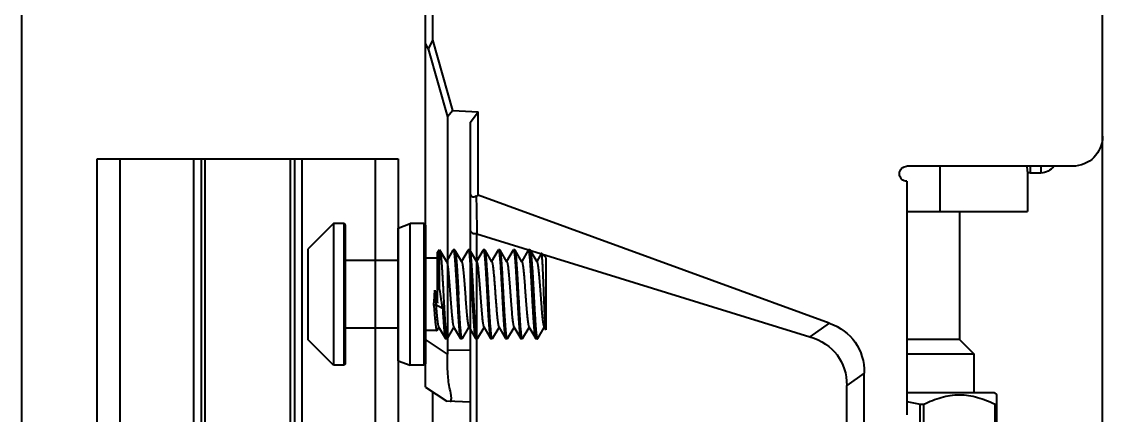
# Model space of a CAD drawing. Header units: millimetres. Extents: x 389 to 17466, y 310 to 5904.
# Drawn here: x 16010.8 to 16083.9, y 4978.1 to 5004.2 of the extents above; entities that cross this region are included whole.
import ezdxf

# ---------------------------------------------------------------- set-up
doc = ezdxf.new("R2010")
doc.units = ezdxf.units.MM
doc.layers.add('02___PRT_ALL_AXES', color=7, linetype='Continuous')
doc.layers.add('1', color=7, linetype='Continuous', true_color=0xffffff)
doc.styles.get("Standard").update_dxf_attribs({"font": 'arial.ttf'})
doc.dimstyles.new('DIMSTYLE_1', dxfattribs={"dimtxt": 30, "dimasz": 15.9375, "dimexe": 0.18, "dimexo": 0.0625, "dimgap": 4.28125, "dimtad": 2, "dimzin": 9, "dimdsep": 46, "dimtxsty": 'Standard', "dimcen": 0.09375, "dimclrd": 256, "dimclre": 256, "dimclrt": 256, "dimadec": 0, "dimazin": 0, "dimtfac": 1, "dimtofl": 0, "dimtmove": 0, "dimatfit": 3, "dimldrblk": '_FILLED', "dimfxl": 1, "dimtolj": 1, "dimtzin": 0, "dimarcsym": 0})

# ---------------------------------------------------------------- blocks, each defined once
blk = doc.blocks.new('A$C138409bd')
at = {"layer": '1', "color": 155, "linetype": 'Continuous'}
blk.add_line((13.94, 0.569), (13.94, 159.431), dxfattribs=at)
at = {"layer": '1'}
blk.add_line((13.94, 0.569), (13.94, 159.431), dxfattribs=at)
blk = doc.blocks.new('A$C2f8b7123')
at = {"color": 7, "linetype": 'Continuous'}
for p, q in [((60.494, 464), (60.494, 481)), ((105.494, 447.351), (105.494, 479.818)), ((104.994, 470.381), (104.994, 473.439)), ((103.661, 465.705), (104.994, 470.381)), ((104.994, 470.381), (105.31, 469.794)), ((105.31, 469.794), (104.021, 465.271)), ((105.31, 469.794), (105.494, 470.174)), ((103.661, 465.705), (101.994, 465.603)), ((101.994, 460.09), (101.994, 465.603)), ((102.494, 464.913), (101.994, 465.603)), ((103.661, 465.705), (104.021, 465.271)), ((104.021, 465.271), (104.021, 449.819)), ((102.494, 61.155), (102.494, 464.913)), ((62.494, 462), (73.494, 462)), ((64.594, 462), (64.594, 461.55)), ((64.594, 461.55), (65.294, 461.55)), ((65.294, 461.55), (65.294, 462)), ((65.535, 461.975), (65.494, 461.525)), ((65.494, 461.525), (65.494, 459)), ((71.308, 462), (71.308, 459)), ((73.494, 461), (73.494, 445.5)), ((78.653, 451.595), (101.994, 460.09)), ((102.115, 460.005), (101.994, 460.09)), ((102.115, 460.005), (102.091, 459.171)), ((73.494, 459), (65.494, 459)), ((69.994, 459), (69.994, 450.5)), ((102.091, 459.171), (102.073, 457.714)), ((102.068, 457.505), (79.949, 450.688)), ((102.02, 252.273), (102.067, 457.505)), ((102.073, 457.714), (102.068, 457.505)), ((78.653, 451.595), (79.949, 450.688)), ((69.994, 450.5), (69.044, 449.55)), ((69.994, 450.5), (73.494, 450.5)), ((104.021, 449.819), (102.494, 449.789)), ((104.025, 449.526), (105.494, 450.505)), ((69.044, 449.55), (69.044, 447)), ((73.494, 449.55), (69.044, 449.55)), ((76.327, 396.132), (76.327, 448.273)), ((76.327, 448.273), (77.494, 447.455)), ((67.694, 447), (67.514, 446.839)), ((73.494, 447), (67.694, 447)), ((77.494, 396.949), (77.494, 447.455)), ((105.494, 447.351), (104.077, 446.406)), ((104.994, 407.5), (104.994, 447.017)), ((67.514, 444.5), (67.514, 446.839)), ((67.644, 444.5), (67.644, 446.216)), ((72.364, 444.5), (72.364, 446.216)), ((72.624, 444.5), (72.624, 446.216)), ((102.494, 446.351), (104.077, 446.406))]:
    blk.add_line(p, q, dxfattribs=at)
for centre, radius, start, end in [((62.494, 464), 2, 180, 270), ((64.594, 462.55), 1, 213.5017, 270), ((65.294, 462.05), 0.5, 270, 294.44577), ((73.494, 461.5), 0.5, 270, 90), ((67.579, 444.629), 1.588, 87.65596, 92.34404), ((72.494, 439.871), 6.346, 88.82687, 91.17313), ((80.297, 409.576), 37.435, 100.47496, 101.82857)]:
    blk.add_arc(centre, radius, start, end, dxfattribs=at)
for centre, major_axis, ratio, start_param, end_param in [((101.994, 460.843), (-0.354, 0.893), 0.396122, -3.682724, -2.356194), ((83.398, 445.797), (6.463, -4.526), 0.633687, 2.72398, 3.559206), ((84.956, 444.706), (6.926, -4.628), 0.59997, 2.687646, 3.522872), ((107.926, 454.273), (2.612, 7.748), 0.374727, -3.979835, -3.933417)]:
    blk.add_ellipse(centre, major_axis=major_axis, ratio=ratio, start_param=start_param, end_param=end_param, dxfattribs=at)
for points, knots in [([(102.494, 457.702), (102.494, 457.619), (102.321, 457.516), (102.188, 457.539), (102.13, 457.548)], [0, 0, 0, 0, 0.585185, 1, 1, 1, 1]), ([(103.85, 446.398), (103.776, 446.395), (103.741, 446.819), (103.918, 447.293), (104.011, 448.338), (104.038, 449.089), (104.025, 449.526)], [0, 0, 0, 0, 0.070291, 0.267987, 0.584714, 1, 1, 1, 1]), ([(72.364, 446.216), (71.994, 446.399), (71.232, 446.713), (70.004, 446.902), (68.776, 446.713), (68.014, 446.399), (67.644, 446.216)], [0, 0, 0, 0, 0.251934, 0.5, 0.748066, 1, 1, 1, 1])]:
    blk.add_open_spline(points, degree=3, knots=knots, dxfattribs=at)
blk = doc.blocks.new('adzb')
at = {"xscale": -1}
for name, p in [('A$C2f8b7123', (11265.452, 1213.424)), ('A$C138409bd', (11218.898, 1534.424))]:
    blk.add_blockref(name, p, dxfattribs=at)
blk = doc.blocks.new('*U27')
blk.add_blockref('adzb', (-11189.427912, -1457.923908))
blk = doc.blocks.new('*U28')
at = {"color": 0, "linetype": 'ByBlock', "lineweight": -2, "transparency": 16777216}
blk.add_blockref('*U27', (0, 2880), dxfattribs=at)
blk = doc.blocks.new('*D124')
at = {"lineweight": -2, "transparency": 16777216}
for p, q in [((16010.84, 4968.991), (16010.84, 5267.363)), ((16026.778, 5267.183), (16080.643, 5267.183)), ((16096.58, 4968.991), (16096.58, 5267.363))]:
    blk.add_line(p, q, dxfattribs=at)
at = {"transparency": 16777216}
for points in [[(16026.778, 5269.839), (16026.778, 5264.527), (16010.84, 5267.183)], [(16080.643, 5269.839), (16080.643, 5264.527), (16096.58, 5267.183)]]:
    blk.add_solid(points, dxfattribs=at)
at = {"layer": 'Defpoints', "color": 0, "transparency": 16777216}
for p in [(16096.58, 5267.183), (16010.84, 4968.928), (16096.58, 4968.928)]:
    blk.add_point(p, dxfattribs=at)
at = {"transparency": 16777216, "insert": (16053.71, 5303.831), "char_height": 50, "attachment_point": 5}
blk.add_mtext('\\A1;85.74 [3 3/8"]', dxfattribs=at)
blk = doc.blocks.new('_FILLED')
at = {"color": 0, "linetype": 'ByBlock'}
blk.add_solid([(0, 0), (-1, 0.2), (-1, -0.2)], dxfattribs=at)
blk = doc.blocks.new('xgchn')
at = {"color": 7, "linetype": 'Continuous'}
for p, q in [((10657.446, 1024.506), (10657.446, 1033.906)), ((10657.546, 1033.806), (10657.446, 1033.906)), ((10657.546, 1024.606), (10657.546, 1033.806)), ((10661.046, 1033.606), (10661.846, 1033.906)), ((10661.046, 1024.806), (10661.046, 1033.606)), ((10661.846, 1024.506), (10661.846, 1033.906)), ((10662.746, 1033.906), (10662.746, 1024.506)), ((10662.846, 1033.806), (10662.746, 1033.906)), ((10662.846, 1033.806), (10662.846, 1024.606)), ((10664.266, 1031.36), (10663.811, 1032.144)), ((10664.681, 1032.144), (10664.246, 1031.394)), ((10664.681, 1032.144), (10664.696, 1032.156)), ((10664.796, 1032.156), (10664.811, 1032.144)), ((10665.266, 1031.36), (10664.811, 1032.144)), ((10665.681, 1032.144), (10665.246, 1031.394)), ((10665.681, 1032.144), (10665.696, 1032.156)), ((10665.811, 1032.144), (10665.796, 1032.156)), ((10666.266, 1031.36), (10665.811, 1032.144)), ((10666.681, 1032.144), (10666.246, 1031.394)), ((10666.681, 1032.144), (10666.696, 1032.156)), ((10666.811, 1032.144), (10666.796, 1032.156)), ((10667.266, 1031.36), (10666.811, 1032.144)), ((10667.681, 1032.144), (10667.246, 1031.394)), ((10667.681, 1032.144), (10667.696, 1032.156)), ((10667.811, 1032.144), (10667.796, 1032.156)), ((10668.266, 1031.36), (10667.811, 1032.144)), ((10668.681, 1032.144), (10668.246, 1031.394)), ((10668.681, 1032.144), (10668.696, 1032.156)), ((10668.811, 1032.144), (10668.796, 1032.156)), ((10669.266, 1031.36), (10668.811, 1032.144)), ((10669.681, 1032.144), (10669.246, 1031.394)), ((10669.696, 1032.156), (10669.681, 1032.144)), ((10670.266, 1031.36), (10669.811, 1032.144)), ((10670.557, 1031.931), (10670.246, 1031.394)), ((10670.846, 1031.656), (10670.568, 1031.934)), ((10670.846, 1031.656), (10670.846, 1026.847)), ((10663.413, 1028.465), (10663.546, 1028.536)), ((10663.546, 1028.536), (10663.996, 1028.295)), ((10663.613, 1026.806), (10662.846, 1026.806)), ((10663.631, 1026.822), (10663.746, 1027.019)), ((10663.726, 1027.053), (10664.181, 1026.269)), ((10664.311, 1026.269), (10664.746, 1027.019)), ((10664.726, 1027.053), (10665.181, 1026.269)), ((10665.311, 1026.269), (10665.746, 1027.019)), ((10665.726, 1027.053), (10666.181, 1026.269)), ((10666.311, 1026.269), (10666.746, 1027.019)), ((10666.726, 1027.053), (10667.181, 1026.269)), ((10667.311, 1026.269), (10667.746, 1027.019)), ((10667.726, 1027.053), (10668.181, 1026.269)), ((10668.311, 1026.269), (10668.746, 1027.019)), ((10668.726, 1027.053), (10669.181, 1026.269)), ((10669.311, 1026.269), (10669.746, 1027.019)), ((10669.726, 1027.053), (10670.181, 1026.269)), ((10670.311, 1026.269), (10670.746, 1027.019)), ((10670.726, 1027.053), (10670.846, 1026.847)), ((10664.181, 1026.269), (10664.196, 1026.256)), ((10665.181, 1026.269), (10665.196, 1026.256)), ((10665.311, 1026.269), (10665.296, 1026.256)), ((10666.181, 1026.269), (10666.196, 1026.256)), ((10666.311, 1026.269), (10666.296, 1026.256)), ((10667.181, 1026.269), (10667.196, 1026.256)), ((10667.311, 1026.269), (10667.296, 1026.256)), ((10668.181, 1026.269), (10668.196, 1026.256)), ((10668.311, 1026.269), (10668.296, 1026.256)), ((10669.181, 1026.269), (10669.196, 1026.256)), ((10669.311, 1026.269), (10669.296, 1026.256)), ((10670.296, 1026.256), (10670.311, 1026.269)), ((10657.546, 1024.606), (10657.446, 1024.506)), ((10661.046, 1024.806), (10661.846, 1024.506)), ((10662.846, 1024.606), (10662.746, 1024.506))]:
    blk.add_line(p, q, dxfattribs=at)
blk.add_arc((10275.001, 1053.094), 389.192, 356.37173, 356.5229, dxfattribs=at)
for points, knots in [([(10664.696, 1032.156), (10664.696, 1032.156), (10664.698, 1032.156), (10664.7, 1032.156), (10664.702, 1032.154), (10664.704, 1032.152), (10664.708, 1032.148), (10664.712, 1032.142), (10664.716, 1032.134), (10664.719, 1032.124), (10664.723, 1032.112), (10664.729, 1032.094), (10664.735, 1032.066), (10664.743, 1032.027), (10664.751, 1031.982), (10664.759, 1031.93), (10664.766, 1031.871), (10664.774, 1031.806), (10664.782, 1031.735), (10664.793, 1031.628), (10664.806, 1031.48), (10664.821, 1031.286), (10664.837, 1031.072), (10664.852, 1030.84), (10664.868, 1030.593), (10664.884, 1030.332), (10664.899, 1030.06), (10664.92, 1029.684), (10664.935, 1029.398), (10664.946, 1029.206)], [0, 0, 0, 0, 0.000662, 0.001357, 0.002113, 0.002954, 0.004945, 0.007415, 0.010405, 0.013938, 0.018028, 0.022679, 0.033678, 0.046941, 0.062455, 0.080194, 0.10012, 0.122192, 0.146362, 0.172571, 0.230863, 0.29652, 0.368922, 0.447375, 0.53113, 0.619388, 0.711293, 0.80597, 1, 1, 1, 1]), ([(10664.811, 1032.144), (10664.812, 1032.141), (10664.815, 1032.136), (10664.818, 1032.127), (10664.822, 1032.117), (10664.827, 1032.1), (10664.833, 1032.076), (10664.841, 1032.041), (10664.848, 1032.001), (10664.855, 1031.955), (10664.862, 1031.902), (10664.87, 1031.845), (10664.877, 1031.781), (10664.887, 1031.685), (10664.9, 1031.553), (10664.914, 1031.379), (10664.929, 1031.187), (10664.943, 1030.978), (10664.958, 1030.754), (10664.973, 1030.517), (10664.987, 1030.268), (10665.002, 1030.011), (10665.021, 1029.656), (10665.036, 1029.387), (10665.046, 1029.206)], [0, 0, 0, 0, 0.002715, 0.00591, 0.009596, 0.013783, 0.023664, 0.035563, 0.049473, 0.065377, 0.083246, 0.103046, 0.124742, 0.148288, 0.200733, 0.259952, 0.325444, 0.396659, 0.472995, 0.553806, 0.638411, 0.726081, 0.816082, 1, 1, 1, 1]), ([(10665.696, 1032.156), (10665.696, 1032.156), (10665.698, 1032.156), (10665.7, 1032.156), (10665.702, 1032.154), (10665.704, 1032.152), (10665.708, 1032.148), (10665.712, 1032.142), (10665.716, 1032.134), (10665.719, 1032.124), (10665.723, 1032.112), (10665.729, 1032.094), (10665.735, 1032.066), (10665.743, 1032.027), (10665.751, 1031.982), (10665.759, 1031.93), (10665.766, 1031.871), (10665.774, 1031.806), (10665.782, 1031.735), (10665.793, 1031.628), (10665.806, 1031.48), (10665.821, 1031.286), (10665.837, 1031.072), (10665.852, 1030.84), (10665.868, 1030.593), (10665.884, 1030.332), (10665.899, 1030.06), (10665.92, 1029.684), (10665.935, 1029.398), (10665.946, 1029.206)], [0, 0, 0, 0, 0.000662, 0.001357, 0.002113, 0.002954, 0.004945, 0.007415, 0.010405, 0.013938, 0.018028, 0.022679, 0.033678, 0.046941, 0.062455, 0.080194, 0.10012, 0.122192, 0.146362, 0.172571, 0.230863, 0.29652, 0.368922, 0.447375, 0.53113, 0.619388, 0.711293, 0.80597, 1, 1, 1, 1]), ([(10666.046, 1029.206), (10666.036, 1029.387), (10666.021, 1029.656), (10666.002, 1030.011), (10665.987, 1030.268), (10665.973, 1030.517), (10665.958, 1030.754), (10665.943, 1030.978), (10665.929, 1031.187), (10665.914, 1031.379), (10665.9, 1031.553), (10665.887, 1031.685), (10665.877, 1031.781), (10665.87, 1031.845), (10665.862, 1031.902), (10665.855, 1031.955), (10665.848, 1032.001), (10665.841, 1032.041), (10665.833, 1032.076), (10665.827, 1032.1), (10665.822, 1032.117), (10665.818, 1032.127), (10665.815, 1032.136), (10665.812, 1032.141), (10665.811, 1032.144)], [0, 0, 0, 0, 0.183918, 0.27392, 0.36159, 0.446196, 0.527007, 0.603343, 0.674557, 0.74005, 0.799268, 0.851713, 0.875259, 0.896955, 0.916755, 0.934623, 0.950527, 0.964437, 0.976336, 0.986217, 0.990404, 0.99409, 0.997285, 1, 1, 1, 1]), ([(10666.696, 1032.156), (10666.696, 1032.156), (10666.698, 1032.156), (10666.7, 1032.156), (10666.702, 1032.154), (10666.704, 1032.152), (10666.708, 1032.148), (10666.712, 1032.142), (10666.716, 1032.134), (10666.719, 1032.124), (10666.723, 1032.112), (10666.729, 1032.094), (10666.735, 1032.066), (10666.743, 1032.027), (10666.751, 1031.982), (10666.759, 1031.93), (10666.766, 1031.871), (10666.774, 1031.806), (10666.782, 1031.735), (10666.793, 1031.628), (10666.806, 1031.48), (10666.821, 1031.286), (10666.837, 1031.072), (10666.852, 1030.84), (10666.868, 1030.593), (10666.884, 1030.332), (10666.899, 1030.06), (10666.92, 1029.684), (10666.935, 1029.398), (10666.946, 1029.206)], [0, 0, 0, 0, 0.000662, 0.001357, 0.002113, 0.002954, 0.004945, 0.007415, 0.010405, 0.013938, 0.018028, 0.022679, 0.033678, 0.046941, 0.062455, 0.080194, 0.10012, 0.122192, 0.146362, 0.172571, 0.230863, 0.29652, 0.368922, 0.447375, 0.53113, 0.619388, 0.711293, 0.80597, 1, 1, 1, 1]), ([(10666.942, 1030.998), (10666.937, 1031.075), (10666.926, 1031.222), (10666.91, 1031.432), (10666.896, 1031.592), (10666.885, 1031.708), (10666.877, 1031.785), (10666.868, 1031.855), (10666.86, 1031.918), (10666.852, 1031.974), (10666.844, 1032.023), (10666.837, 1032.058), (10666.831, 1032.083), (10666.827, 1032.099), (10666.823, 1032.113), (10666.819, 1032.125), (10666.815, 1032.135), (10666.812, 1032.141), (10666.811, 1032.144)], [0, 0, 0, 0, 0.200995, 0.38353, 0.54554, 0.618334, 0.685407, 0.746585, 0.801704, 0.85064, 0.893285, 0.929547, 0.945273, 0.959392, 0.97191, 0.982833, 0.992183, 1, 1, 1, 1]), ([(10667.696, 1032.156), (10667.696, 1032.156), (10667.698, 1032.156), (10667.7, 1032.155), (10667.703, 1032.154), (10667.705, 1032.151), (10667.707, 1032.149), (10667.711, 1032.144), (10667.714, 1032.136), (10667.719, 1032.125), (10667.723, 1032.112), (10667.728, 1032.096), (10667.733, 1032.078), (10667.737, 1032.058), (10667.742, 1032.035), (10667.746, 1032.01), (10667.752, 1031.972), (10667.76, 1031.919), (10667.769, 1031.848), (10667.778, 1031.769), (10667.787, 1031.681), (10667.797, 1031.585), (10667.809, 1031.442), (10667.825, 1031.245), (10667.836, 1031.083), (10667.842, 1030.998)], [0, 0, 0, 0, 0.001958, 0.004049, 0.00638, 0.009032, 0.012058, 0.015495, 0.023686, 0.033732, 0.045692, 0.059592, 0.075443, 0.093249, 0.113008, 0.134714, 0.158355, 0.211374, 0.271921, 0.339823, 0.414856, 0.496783, 0.585349, 0.781286, 1, 1, 1, 1]), ([(10668.046, 1029.206), (10668.036, 1029.387), (10668.021, 1029.656), (10668.002, 1030.011), (10667.987, 1030.268), (10667.973, 1030.517), (10667.958, 1030.754), (10667.943, 1030.978), (10667.929, 1031.187), (10667.914, 1031.379), (10667.9, 1031.553), (10667.887, 1031.685), (10667.877, 1031.781), (10667.87, 1031.845), (10667.862, 1031.902), (10667.855, 1031.955), (10667.848, 1032.001), (10667.841, 1032.041), (10667.833, 1032.076), (10667.827, 1032.1), (10667.822, 1032.117), (10667.818, 1032.127), (10667.815, 1032.136), (10667.812, 1032.141), (10667.811, 1032.144)], [0, 0, 0, 0, 0.183919, 0.273921, 0.361592, 0.446198, 0.527011, 0.603347, 0.67456, 0.740051, 0.799268, 0.851713, 0.875259, 0.896955, 0.916755, 0.934623, 0.950527, 0.964437, 0.976336, 0.986217, 0.990404, 0.99409, 0.997285, 1, 1, 1, 1]), ([(10668.696, 1032.156), (10668.696, 1032.156), (10668.698, 1032.156), (10668.7, 1032.156), (10668.702, 1032.154), (10668.704, 1032.152), (10668.708, 1032.148), (10668.712, 1032.142), (10668.716, 1032.134), (10668.719, 1032.124), (10668.723, 1032.112), (10668.729, 1032.094), (10668.735, 1032.066), (10668.743, 1032.027), (10668.751, 1031.982), (10668.759, 1031.93), (10668.766, 1031.871), (10668.774, 1031.806), (10668.782, 1031.735), (10668.793, 1031.628), (10668.806, 1031.48), (10668.821, 1031.286), (10668.837, 1031.072), (10668.852, 1030.84), (10668.868, 1030.593), (10668.884, 1030.332), (10668.899, 1030.06), (10668.92, 1029.684), (10668.935, 1029.398), (10668.946, 1029.206)], [0, 0, 0, 0, 0.000662, 0.001357, 0.002113, 0.002954, 0.004945, 0.007415, 0.010405, 0.013938, 0.018028, 0.022679, 0.033678, 0.046941, 0.062455, 0.080194, 0.10012, 0.122192, 0.146362, 0.172571, 0.230863, 0.29652, 0.368922, 0.447375, 0.53113, 0.619388, 0.711293, 0.80597, 1, 1, 1, 1]), ([(10669.046, 1029.206), (10669.036, 1029.387), (10669.021, 1029.656), (10669.002, 1030.011), (10668.987, 1030.268), (10668.973, 1030.517), (10668.958, 1030.754), (10668.943, 1030.978), (10668.929, 1031.187), (10668.914, 1031.379), (10668.9, 1031.553), (10668.887, 1031.685), (10668.877, 1031.781), (10668.87, 1031.845), (10668.862, 1031.902), (10668.855, 1031.955), (10668.848, 1032.001), (10668.841, 1032.041), (10668.833, 1032.076), (10668.827, 1032.1), (10668.822, 1032.117), (10668.818, 1032.127), (10668.815, 1032.136), (10668.812, 1032.141), (10668.811, 1032.144)], [0, 0, 0, 0, 0.18392, 0.273922, 0.361593, 0.446199, 0.527012, 0.603348, 0.674561, 0.740051, 0.799268, 0.851713, 0.875259, 0.896955, 0.916754, 0.934623, 0.950527, 0.964437, 0.976336, 0.986217, 0.990404, 0.99409, 0.997285, 1, 1, 1, 1]), ([(10670.181, 1026.269), (10670.18, 1026.272), (10670.177, 1026.277), (10670.173, 1026.286), (10670.169, 1026.297), (10670.164, 1026.314), (10670.157, 1026.34), (10670.15, 1026.376), (10670.142, 1026.419), (10670.135, 1026.468), (10670.127, 1026.523), (10670.12, 1026.584), (10670.112, 1026.651), (10670.102, 1026.752), (10670.089, 1026.891), (10670.074, 1027.075), (10670.059, 1027.277), (10670.044, 1027.497), (10670.029, 1027.732), (10670.014, 1027.981), (10669.999, 1028.241), (10669.984, 1028.51), (10669.963, 1028.878), (10669.938, 1029.342), (10669.913, 1029.804), (10669.893, 1030.166), (10669.878, 1030.426), (10669.863, 1030.675), (10669.848, 1030.911), (10669.833, 1031.131), (10669.818, 1031.334), (10669.803, 1031.517), (10669.79, 1031.658), (10669.779, 1031.759), (10669.772, 1031.826), (10669.764, 1031.887), (10669.757, 1031.943), (10669.749, 1031.992), (10669.742, 1032.035), (10669.734, 1032.071), (10669.728, 1032.097), (10669.722, 1032.115), (10669.719, 1032.126), (10669.715, 1032.135), (10669.711, 1032.143), (10669.707, 1032.149), (10669.704, 1032.153), (10669.7, 1032.155), (10669.698, 1032.156), (10669.696, 1032.156), (10669.696, 1032.156)], [0, 0, 0, 0, 0.0014, 0.003054, 0.004968, 0.007148, 0.012309, 0.01854, 0.025835, 0.034186, 0.043576, 0.053985, 0.065393, 0.077775, 0.105351, 0.13647, 0.170853, 0.208193, 0.248153, 0.290373, 0.334473, 0.380053, 0.426702, 0.521514, 0.615488, 0.661096, 0.705232, 0.747498, 0.787512, 0.824913, 0.859364, 0.890558, 0.918214, 0.930639, 0.94209, 0.952544, 0.961979, 0.970375, 0.977717, 0.983995, 0.989203, 0.991406, 0.993344, 0.995021, 0.996442, 0.99762, 0.998573, 0.999341, 0.999678, 1, 1, 1, 1]), ([(10669.796, 1032.156), (10669.796, 1032.156), (10669.798, 1032.156), (10669.8, 1032.155), (10669.804, 1032.153), (10669.807, 1032.149), (10669.809, 1032.146), (10669.811, 1032.144)], [0, 0, 0, 0, 0.091405, 0.186915, 0.403409, 0.670804, 1, 1, 1, 1]), ([(10669.811, 1032.144), (10669.812, 1032.141), (10669.815, 1032.136), (10669.818, 1032.127), (10669.822, 1032.116), (10669.827, 1032.099), (10669.834, 1032.073), (10669.841, 1032.036), (10669.849, 1031.994), (10669.856, 1031.945), (10669.864, 1031.89), (10669.872, 1031.829), (10669.879, 1031.762), (10669.89, 1031.661), (10669.902, 1031.521), (10669.917, 1031.338), (10669.932, 1031.136), (10669.948, 1030.916), (10669.963, 1030.68), (10669.978, 1030.432), (10669.993, 1030.172), (10670.008, 1029.903), (10670.028, 1029.535), (10670.053, 1029.071), (10670.078, 1028.609), (10670.098, 1028.247), (10670.113, 1027.987), (10670.129, 1027.738), (10670.144, 1027.502), (10670.159, 1027.282), (10670.174, 1027.079), (10670.189, 1026.895), (10670.202, 1026.755), (10670.212, 1026.654), (10670.22, 1026.587), (10670.227, 1026.525), (10670.235, 1026.47), (10670.242, 1026.421), (10670.25, 1026.378), (10670.257, 1026.342), (10670.264, 1026.315), (10670.269, 1026.298), (10670.273, 1026.287), (10670.276, 1026.278), (10670.28, 1026.27), (10670.284, 1026.264), (10670.288, 1026.26), (10670.291, 1026.257), (10670.294, 1026.257), (10670.295, 1026.256), (10670.296, 1026.256)], [0, 0, 0, 0, 0.0014, 0.003054, 0.004969, 0.007149, 0.012309, 0.01854, 0.025836, 0.034186, 0.043576, 0.053986, 0.065393, 0.077775, 0.105351, 0.13647, 0.170853, 0.208194, 0.248153, 0.290374, 0.334473, 0.380054, 0.426703, 0.521515, 0.615488, 0.661096, 0.705233, 0.747498, 0.787512, 0.824913, 0.859365, 0.890559, 0.918214, 0.930639, 0.942091, 0.952544, 0.961979, 0.970376, 0.977718, 0.983995, 0.989203, 0.991406, 0.993344, 0.995021, 0.996442, 0.997619, 0.998573, 0.999341, 0.999678, 1, 1, 1, 1]), ([(10670.568, 1031.934), (10670.567, 1031.935), (10670.566, 1031.936), (10670.565, 1031.936), (10670.564, 1031.936), (10670.562, 1031.936), (10670.561, 1031.935), (10670.559, 1031.934), (10670.558, 1031.932), (10670.557, 1031.931)], [0, 0, 0, 0, 0.126245, 0.234384, 0.332516, 0.431235, 0.540965, 0.66948, 1, 1, 1, 1]), ([(10670.791, 1027.703), (10670.786, 1027.802), (10670.776, 1028.009), (10670.762, 1028.33), (10670.747, 1028.67), (10670.733, 1029.024), (10670.719, 1029.383), (10670.705, 1029.741), (10670.691, 1030.091), (10670.677, 1030.425), (10670.666, 1030.691), (10670.656, 1030.892), (10670.649, 1031.031), (10670.643, 1031.163), (10670.636, 1031.285), (10670.629, 1031.398), (10670.622, 1031.502), (10670.615, 1031.595), (10670.609, 1031.677), (10670.603, 1031.739), (10670.598, 1031.782), (10670.595, 1031.811), (10670.591, 1031.837), (10670.588, 1031.859), (10670.585, 1031.879), (10670.581, 1031.896), (10670.578, 1031.91), (10670.575, 1031.92), (10670.573, 1031.926), (10670.571, 1031.929), (10670.569, 1031.932), (10670.568, 1031.934), (10670.568, 1031.934)], [0, 0, 0, 0, 0.069993, 0.146291, 0.227297, 0.311344, 0.396735, 0.481769, 0.564785, 0.644184, 0.718463, 0.753246, 0.786242, 0.817302, 0.846285, 0.873065, 0.897523, 0.919554, 0.939066, 0.955977, 0.963438, 0.970226, 0.976334, 0.981758, 0.986495, 0.990545, 0.993909, 0.99659, 0.997679, 0.998606, 0.999376, 1, 1, 1, 1]), ([(10664.266, 1031.36), (10664.267, 1031.357), (10664.27, 1031.353), (10664.275, 1031.342), (10664.281, 1031.325), (10664.288, 1031.302), (10664.295, 1031.274), (10664.302, 1031.243), (10664.309, 1031.207), (10664.316, 1031.167), (10664.326, 1031.106), (10664.339, 1031.02), (10664.353, 1030.906), (10664.367, 1030.778), (10664.381, 1030.637), (10664.396, 1030.485), (10664.415, 1030.263), (10664.439, 1029.965), (10664.467, 1029.592), (10664.496, 1029.206), (10664.524, 1028.821), (10664.552, 1028.448), (10664.576, 1028.15), (10664.596, 1027.928), (10664.61, 1027.775), (10664.624, 1027.635), (10664.639, 1027.507), (10664.653, 1027.393), (10664.665, 1027.307), (10664.675, 1027.246), (10664.682, 1027.206), (10664.689, 1027.17), (10664.696, 1027.138), (10664.704, 1027.111), (10664.711, 1027.088), (10664.717, 1027.071), (10664.722, 1027.06), (10664.724, 1027.055), (10664.726, 1027.053)], [0, 0, 0, 0, 0.001756, 0.003738, 0.008397, 0.013998, 0.020545, 0.028036, 0.036463, 0.045815, 0.056073, 0.079239, 0.105788, 0.135513, 0.168181, 0.20353, 0.241276, 0.322726, 0.409906, 0.5, 0.590093, 0.677273, 0.758724, 0.796469, 0.831819, 0.864485, 0.894212, 0.92076, 0.943926, 0.954185, 0.963535, 0.971963, 0.979455, 0.986002, 0.991601, 0.996261, 0.998243, 1, 1, 1, 1]), ([(10665.266, 1031.36), (10665.267, 1031.357), (10665.27, 1031.353), (10665.275, 1031.342), (10665.281, 1031.325), (10665.288, 1031.302), (10665.295, 1031.274), (10665.302, 1031.243), (10665.309, 1031.207), (10665.316, 1031.167), (10665.326, 1031.106), (10665.339, 1031.02), (10665.353, 1030.906), (10665.367, 1030.778), (10665.381, 1030.637), (10665.396, 1030.485), (10665.415, 1030.263), (10665.439, 1029.965), (10665.467, 1029.592), (10665.496, 1029.206), (10665.524, 1028.821), (10665.552, 1028.448), (10665.576, 1028.15), (10665.596, 1027.928), (10665.61, 1027.775), (10665.624, 1027.635), (10665.639, 1027.507), (10665.653, 1027.393), (10665.665, 1027.307), (10665.675, 1027.246), (10665.682, 1027.206), (10665.689, 1027.17), (10665.696, 1027.138), (10665.704, 1027.111), (10665.711, 1027.088), (10665.717, 1027.071), (10665.722, 1027.06), (10665.724, 1027.055), (10665.726, 1027.053)], [0, 0, 0, 0, 0.001757, 0.003739, 0.008397, 0.013997, 0.020545, 0.028037, 0.036464, 0.045814, 0.056074, 0.079239, 0.105788, 0.135513, 0.168181, 0.20353, 0.241276, 0.322727, 0.409907, 0.5, 0.590093, 0.677273, 0.758724, 0.796471, 0.831819, 0.864487, 0.894212, 0.920762, 0.943926, 0.954186, 0.963537, 0.971963, 0.979455, 0.986003, 0.991603, 0.996261, 0.998243, 1, 1, 1, 1]), ([(10666.266, 1031.36), (10666.267, 1031.357), (10666.27, 1031.353), (10666.275, 1031.342), (10666.281, 1031.325), (10666.288, 1031.302), (10666.295, 1031.274), (10666.302, 1031.243), (10666.309, 1031.207), (10666.316, 1031.167), (10666.326, 1031.106), (10666.339, 1031.02), (10666.353, 1030.906), (10666.367, 1030.778), (10666.381, 1030.637), (10666.396, 1030.485), (10666.415, 1030.263), (10666.439, 1029.965), (10666.467, 1029.592), (10666.496, 1029.206), (10666.524, 1028.821), (10666.552, 1028.448), (10666.576, 1028.15), (10666.596, 1027.928), (10666.61, 1027.775), (10666.624, 1027.635), (10666.639, 1027.507), (10666.653, 1027.393), (10666.665, 1027.307), (10666.675, 1027.246), (10666.682, 1027.206), (10666.689, 1027.17), (10666.696, 1027.138), (10666.704, 1027.111), (10666.711, 1027.088), (10666.717, 1027.071), (10666.722, 1027.06), (10666.724, 1027.055), (10666.726, 1027.053)], [0, 0, 0, 0, 0.001756, 0.003739, 0.008398, 0.013999, 0.020545, 0.028037, 0.036465, 0.045816, 0.056073, 0.07924, 0.105788, 0.135514, 0.168181, 0.203531, 0.241276, 0.322726, 0.409907, 0.5, 0.590094, 0.677274, 0.758724, 0.79647, 0.831819, 0.864486, 0.894212, 0.920761, 0.943927, 0.954185, 0.963536, 0.971964, 0.979455, 0.986002, 0.991603, 0.996262, 0.998244, 1, 1, 1, 1]), ([(10667.266, 1031.36), (10667.267, 1031.357), (10667.27, 1031.352), (10667.274, 1031.343), (10667.278, 1031.333), (10667.283, 1031.317), (10667.29, 1031.294), (10667.298, 1031.262), (10667.306, 1031.225), (10667.314, 1031.184), (10667.321, 1031.137), (10667.332, 1031.066), (10667.346, 1030.966), (10667.361, 1030.833), (10667.377, 1030.683), (10667.387, 1030.579), (10667.392, 1030.524)], [0, 0, 0, 0, 0.009923, 0.021239, 0.033979, 0.048164, 0.080901, 0.119464, 0.163821, 0.213914, 0.269642, 0.330878, 0.46933, 0.628039, 0.805574, 1, 1, 1, 1]), ([(10668.266, 1031.36), (10668.267, 1031.357), (10668.27, 1031.353), (10668.275, 1031.342), (10668.281, 1031.325), (10668.288, 1031.302), (10668.295, 1031.274), (10668.302, 1031.243), (10668.309, 1031.207), (10668.316, 1031.167), (10668.326, 1031.106), (10668.339, 1031.02), (10668.353, 1030.906), (10668.367, 1030.778), (10668.381, 1030.637), (10668.396, 1030.485), (10668.415, 1030.263), (10668.439, 1029.965), (10668.467, 1029.592), (10668.496, 1029.206), (10668.524, 1028.821), (10668.552, 1028.448), (10668.576, 1028.15), (10668.596, 1027.928), (10668.61, 1027.775), (10668.624, 1027.635), (10668.639, 1027.507), (10668.653, 1027.393), (10668.665, 1027.307), (10668.675, 1027.246), (10668.682, 1027.206), (10668.689, 1027.17), (10668.696, 1027.138), (10668.704, 1027.111), (10668.711, 1027.088), (10668.717, 1027.071), (10668.722, 1027.06), (10668.724, 1027.055), (10668.726, 1027.053)], [0, 0, 0, 0, 0.001757, 0.003739, 0.008397, 0.013997, 0.020545, 0.028037, 0.036463, 0.045814, 0.056074, 0.079238, 0.105788, 0.135513, 0.168181, 0.203529, 0.241276, 0.322726, 0.409906, 0.5, 0.590093, 0.677273, 0.758724, 0.79647, 0.831818, 0.864486, 0.894212, 0.92076, 0.943926, 0.954185, 0.963535, 0.971962, 0.979455, 0.986002, 0.991602, 0.99626, 0.998243, 1, 1, 1, 1]), ([(10669.266, 1031.36), (10669.267, 1031.357), (10669.27, 1031.353), (10669.275, 1031.342), (10669.281, 1031.325), (10669.288, 1031.302), (10669.295, 1031.274), (10669.302, 1031.243), (10669.309, 1031.207), (10669.316, 1031.167), (10669.326, 1031.106), (10669.339, 1031.02), (10669.353, 1030.906), (10669.367, 1030.778), (10669.381, 1030.637), (10669.396, 1030.485), (10669.415, 1030.263), (10669.439, 1029.965), (10669.467, 1029.592), (10669.496, 1029.206), (10669.524, 1028.821), (10669.552, 1028.448), (10669.576, 1028.15), (10669.596, 1027.928), (10669.61, 1027.775), (10669.624, 1027.635), (10669.639, 1027.507), (10669.653, 1027.393), (10669.665, 1027.307), (10669.675, 1027.246), (10669.682, 1027.206), (10669.689, 1027.17), (10669.696, 1027.138), (10669.704, 1027.111), (10669.711, 1027.088), (10669.717, 1027.071), (10669.722, 1027.06), (10669.724, 1027.055), (10669.726, 1027.053)], [0, 0, 0, 0, 0.001757, 0.003739, 0.008397, 0.013997, 0.020545, 0.028037, 0.036464, 0.045814, 0.056074, 0.079239, 0.105788, 0.135513, 0.168181, 0.20353, 0.241276, 0.322727, 0.409907, 0.5, 0.590093, 0.677273, 0.758724, 0.79647, 0.831818, 0.864486, 0.894212, 0.920761, 0.943926, 0.954186, 0.963536, 0.971963, 0.979455, 0.986003, 0.991602, 0.996261, 0.998243, 1, 1, 1, 1]), ([(10670.266, 1031.36), (10670.267, 1031.357), (10670.27, 1031.353), (10670.275, 1031.342), (10670.281, 1031.325), (10670.288, 1031.302), (10670.295, 1031.274), (10670.302, 1031.243), (10670.309, 1031.207), (10670.316, 1031.167), (10670.326, 1031.106), (10670.339, 1031.02), (10670.353, 1030.906), (10670.367, 1030.778), (10670.381, 1030.637), (10670.396, 1030.485), (10670.415, 1030.263), (10670.439, 1029.965), (10670.467, 1029.592), (10670.496, 1029.206), (10670.524, 1028.821), (10670.552, 1028.448), (10670.576, 1028.15), (10670.596, 1027.928), (10670.61, 1027.775), (10670.624, 1027.635), (10670.639, 1027.507), (10670.653, 1027.393), (10670.665, 1027.307), (10670.675, 1027.246), (10670.682, 1027.206), (10670.689, 1027.17), (10670.696, 1027.138), (10670.704, 1027.111), (10670.711, 1027.088), (10670.717, 1027.071), (10670.722, 1027.06), (10670.724, 1027.055), (10670.726, 1027.053)], [0, 0, 0, 0, 0.001757, 0.003739, 0.008398, 0.013997, 0.020545, 0.028037, 0.036464, 0.045814, 0.056074, 0.079239, 0.105788, 0.135514, 0.168182, 0.20353, 0.241276, 0.322727, 0.409907, 0.5, 0.590093, 0.677274, 0.758724, 0.796471, 0.831819, 0.864487, 0.894212, 0.920761, 0.943926, 0.954186, 0.963536, 0.971963, 0.979455, 0.986003, 0.991603, 0.996261, 0.998243, 1, 1, 1, 1]), ([(10667.046, 1029.206), (10667.037, 1029.366), (10667.02, 1029.681), (10666.995, 1030.143), (10666.969, 1030.581), (10666.951, 1030.863), (10666.942, 1030.998)], [0, 0, 0, 0, 0.267417, 0.527748, 0.774112, 1, 1, 1, 1]), ([(10667.392, 1030.524), (10667.399, 1030.445), (10667.414, 1030.281), (10667.434, 1030.028), (10667.455, 1029.76), (10667.475, 1029.482), (10667.496, 1029.2), (10667.517, 1028.918), (10667.538, 1028.641), (10667.558, 1028.374), (10667.579, 1028.121), (10667.599, 1027.886), (10667.617, 1027.704), (10667.631, 1027.571), (10667.642, 1027.482), (10667.652, 1027.399), (10667.662, 1027.325), (10667.673, 1027.258), (10667.683, 1027.2), (10667.692, 1027.157), (10667.699, 1027.127), (10667.704, 1027.108), (10667.71, 1027.091), (10667.715, 1027.076), (10667.72, 1027.064), (10667.724, 1027.056), (10667.726, 1027.053)], [0, 0, 0, 0, 0.068052, 0.141421, 0.218814, 0.298941, 0.380427, 0.461883, 0.54192, 0.619172, 0.692324, 0.760131, 0.821444, 0.849337, 0.87523, 0.899013, 0.920592, 0.939879, 0.956799, 0.971296, 0.977622, 0.983328, 0.988414, 0.992882, 0.99674, 1, 1, 1, 1]), ([(10667.842, 1030.998), (10667.851, 1030.863), (10667.869, 1030.581), (10667.895, 1030.143), (10667.92, 1029.681), (10667.937, 1029.366), (10667.946, 1029.206)], [0, 0, 0, 0, 0.225891, 0.472253, 0.732581, 1, 1, 1, 1]), ([(10663.477, 1029.49), (10663.482, 1029.406), (10663.493, 1029.241), (10663.51, 1028.997), (10663.527, 1028.763), (10663.539, 1028.61), (10663.546, 1028.536)], [0, 0, 0, 0, 0.262517, 0.519016, 0.766029, 1, 1, 1, 1]), ([(10663.477, 1029.49), (10663.505, 1029.345), (10663.561, 1029.057), (10663.617, 1028.769), (10663.646, 1028.626)], [0, 0, 0, 0, 0.502765, 1, 1, 1, 1]), ([(10664.946, 1029.206), (10664.955, 1029.026), (10664.97, 1028.757), (10664.99, 1028.402), (10665.004, 1028.144), (10665.019, 1027.896), (10665.033, 1027.659), (10665.048, 1027.434), (10665.063, 1027.225), (10665.077, 1027.033), (10665.092, 1026.86), (10665.104, 1026.727), (10665.114, 1026.632), (10665.122, 1026.568), (10665.129, 1026.51), (10665.136, 1026.458), (10665.144, 1026.412), (10665.151, 1026.371), (10665.158, 1026.337), (10665.164, 1026.312), (10665.17, 1026.296), (10665.173, 1026.285), (10665.177, 1026.277), (10665.18, 1026.271), (10665.181, 1026.269)], [0, 0, 0, 0, 0.183919, 0.273919, 0.361588, 0.446192, 0.527005, 0.603342, 0.674557, 0.740049, 0.799266, 0.851711, 0.875257, 0.896952, 0.916752, 0.934621, 0.950526, 0.964436, 0.976335, 0.986217, 0.990404, 0.99409, 0.997285, 1, 1, 1, 1]), ([(10665.296, 1026.256), (10665.295, 1026.256), (10665.294, 1026.257), (10665.292, 1026.257), (10665.29, 1026.258), (10665.287, 1026.261), (10665.284, 1026.265), (10665.28, 1026.271), (10665.276, 1026.279), (10665.272, 1026.289), (10665.268, 1026.3), (10665.263, 1026.319), (10665.256, 1026.347), (10665.248, 1026.386), (10665.241, 1026.431), (10665.233, 1026.483), (10665.225, 1026.542), (10665.217, 1026.607), (10665.209, 1026.678), (10665.199, 1026.785), (10665.185, 1026.933), (10665.17, 1027.127), (10665.154, 1027.341), (10665.139, 1027.573), (10665.123, 1027.82), (10665.108, 1028.081), (10665.092, 1028.353), (10665.071, 1028.729), (10665.056, 1029.015), (10665.046, 1029.206)], [0, 0, 0, 0, 0.000662, 0.001357, 0.002113, 0.002954, 0.004945, 0.007415, 0.010406, 0.013939, 0.018028, 0.02268, 0.033679, 0.046942, 0.062456, 0.080196, 0.100122, 0.122193, 0.146363, 0.172572, 0.230864, 0.296521, 0.368924, 0.447376, 0.531131, 0.61939, 0.711296, 0.805971, 1, 1, 1, 1]), ([(10665.946, 1029.206), (10665.955, 1029.026), (10665.97, 1028.757), (10665.99, 1028.402), (10666.004, 1028.144), (10666.019, 1027.896), (10666.033, 1027.659), (10666.048, 1027.434), (10666.063, 1027.225), (10666.077, 1027.033), (10666.092, 1026.86), (10666.104, 1026.727), (10666.114, 1026.632), (10666.122, 1026.568), (10666.129, 1026.51), (10666.136, 1026.458), (10666.144, 1026.412), (10666.151, 1026.371), (10666.158, 1026.337), (10666.164, 1026.312), (10666.17, 1026.296), (10666.173, 1026.285), (10666.177, 1026.277), (10666.18, 1026.271), (10666.181, 1026.269)], [0, 0, 0, 0, 0.183919, 0.273919, 0.361588, 0.446192, 0.527005, 0.603342, 0.674557, 0.740049, 0.799266, 0.851711, 0.875257, 0.896952, 0.916752, 0.934621, 0.950526, 0.964436, 0.976335, 0.986217, 0.990404, 0.99409, 0.997285, 1, 1, 1, 1]), ([(10666.296, 1026.256), (10666.295, 1026.256), (10666.294, 1026.257), (10666.292, 1026.257), (10666.29, 1026.258), (10666.287, 1026.261), (10666.284, 1026.265), (10666.28, 1026.271), (10666.276, 1026.279), (10666.272, 1026.289), (10666.268, 1026.3), (10666.263, 1026.319), (10666.256, 1026.347), (10666.248, 1026.386), (10666.241, 1026.431), (10666.233, 1026.483), (10666.225, 1026.542), (10666.217, 1026.607), (10666.209, 1026.678), (10666.199, 1026.785), (10666.185, 1026.933), (10666.17, 1027.127), (10666.154, 1027.341), (10666.139, 1027.573), (10666.123, 1027.82), (10666.108, 1028.081), (10666.092, 1028.353), (10666.071, 1028.729), (10666.056, 1029.015), (10666.046, 1029.206)], [0, 0, 0, 0, 0.000662, 0.001357, 0.002113, 0.002954, 0.004945, 0.007415, 0.010406, 0.013939, 0.018028, 0.02268, 0.033679, 0.046942, 0.062456, 0.080195, 0.100121, 0.122193, 0.146363, 0.172571, 0.230863, 0.296521, 0.368922, 0.447375, 0.53113, 0.619389, 0.711295, 0.805971, 1, 1, 1, 1]), ([(10666.946, 1029.206), (10666.955, 1029.026), (10666.97, 1028.757), (10666.99, 1028.402), (10667.004, 1028.144), (10667.019, 1027.896), (10667.033, 1027.659), (10667.048, 1027.434), (10667.063, 1027.225), (10667.077, 1027.033), (10667.092, 1026.86), (10667.104, 1026.727), (10667.114, 1026.632), (10667.122, 1026.568), (10667.129, 1026.51), (10667.136, 1026.458), (10667.144, 1026.412), (10667.151, 1026.371), (10667.158, 1026.337), (10667.164, 1026.312), (10667.17, 1026.296), (10667.173, 1026.285), (10667.177, 1026.277), (10667.18, 1026.271), (10667.181, 1026.269)], [0, 0, 0, 0, 0.183919, 0.273919, 0.361588, 0.446192, 0.527005, 0.603342, 0.674557, 0.740049, 0.799266, 0.851711, 0.875257, 0.896952, 0.916752, 0.934621, 0.950526, 0.964436, 0.976335, 0.986217, 0.990404, 0.99409, 0.997285, 1, 1, 1, 1]), ([(10667.296, 1026.256), (10667.295, 1026.256), (10667.294, 1026.257), (10667.292, 1026.257), (10667.29, 1026.258), (10667.287, 1026.261), (10667.284, 1026.265), (10667.28, 1026.271), (10667.276, 1026.279), (10667.272, 1026.289), (10667.268, 1026.3), (10667.263, 1026.319), (10667.256, 1026.347), (10667.248, 1026.386), (10667.241, 1026.431), (10667.233, 1026.483), (10667.225, 1026.542), (10667.217, 1026.607), (10667.209, 1026.678), (10667.199, 1026.785), (10667.185, 1026.933), (10667.17, 1027.127), (10667.154, 1027.341), (10667.139, 1027.573), (10667.123, 1027.82), (10667.108, 1028.081), (10667.092, 1028.353), (10667.071, 1028.729), (10667.056, 1029.015), (10667.046, 1029.206)], [0, 0, 0, 0, 0.000662, 0.001357, 0.002113, 0.002954, 0.004945, 0.007415, 0.010405, 0.013939, 0.018028, 0.022679, 0.033679, 0.046941, 0.062455, 0.080195, 0.10012, 0.122192, 0.146362, 0.172571, 0.230863, 0.296519, 0.36892, 0.447373, 0.531128, 0.619387, 0.711294, 0.805971, 1, 1, 1, 1]), ([(10667.946, 1029.206), (10667.955, 1029.026), (10667.97, 1028.757), (10667.99, 1028.402), (10668.004, 1028.144), (10668.019, 1027.896), (10668.033, 1027.659), (10668.048, 1027.434), (10668.063, 1027.225), (10668.077, 1027.033), (10668.092, 1026.86), (10668.104, 1026.727), (10668.114, 1026.632), (10668.122, 1026.568), (10668.129, 1026.51), (10668.136, 1026.458), (10668.144, 1026.412), (10668.151, 1026.371), (10668.158, 1026.337), (10668.164, 1026.312), (10668.17, 1026.296), (10668.173, 1026.285), (10668.177, 1026.277), (10668.18, 1026.271), (10668.181, 1026.269)], [0, 0, 0, 0, 0.183919, 0.273919, 0.361588, 0.446192, 0.527005, 0.603342, 0.674557, 0.740049, 0.799266, 0.851711, 0.875257, 0.896952, 0.916752, 0.934621, 0.950526, 0.964436, 0.976335, 0.986217, 0.990404, 0.99409, 0.997285, 1, 1, 1, 1]), ([(10668.296, 1026.256), (10668.295, 1026.256), (10668.294, 1026.257), (10668.292, 1026.257), (10668.29, 1026.258), (10668.287, 1026.261), (10668.284, 1026.265), (10668.28, 1026.271), (10668.276, 1026.279), (10668.272, 1026.289), (10668.268, 1026.3), (10668.263, 1026.319), (10668.256, 1026.347), (10668.248, 1026.386), (10668.241, 1026.431), (10668.233, 1026.483), (10668.225, 1026.542), (10668.217, 1026.607), (10668.209, 1026.678), (10668.199, 1026.785), (10668.185, 1026.933), (10668.17, 1027.127), (10668.154, 1027.341), (10668.139, 1027.573), (10668.123, 1027.82), (10668.108, 1028.081), (10668.092, 1028.353), (10668.071, 1028.729), (10668.056, 1029.015), (10668.046, 1029.206)], [0, 0, 0, 0, 0.000662, 0.001357, 0.002113, 0.002954, 0.004945, 0.007415, 0.010405, 0.013939, 0.018028, 0.022679, 0.033678, 0.046941, 0.062455, 0.080194, 0.10012, 0.122192, 0.146361, 0.17257, 0.230862, 0.296518, 0.368919, 0.447371, 0.531126, 0.619386, 0.711293, 0.805971, 1, 1, 1, 1]), ([(10668.946, 1029.206), (10668.955, 1029.026), (10668.97, 1028.757), (10668.99, 1028.402), (10669.004, 1028.144), (10669.019, 1027.896), (10669.033, 1027.659), (10669.048, 1027.434), (10669.063, 1027.225), (10669.077, 1027.033), (10669.092, 1026.86), (10669.104, 1026.727), (10669.114, 1026.632), (10669.122, 1026.568), (10669.129, 1026.51), (10669.136, 1026.458), (10669.144, 1026.412), (10669.151, 1026.371), (10669.158, 1026.337), (10669.164, 1026.312), (10669.17, 1026.296), (10669.173, 1026.285), (10669.177, 1026.277), (10669.18, 1026.271), (10669.181, 1026.269)], [0, 0, 0, 0, 0.183919, 0.273919, 0.361588, 0.446192, 0.527005, 0.603342, 0.674557, 0.740049, 0.799266, 0.851711, 0.875257, 0.896952, 0.916752, 0.934621, 0.950526, 0.964436, 0.976335, 0.986217, 0.990404, 0.99409, 0.997285, 1, 1, 1, 1]), ([(10669.296, 1026.256), (10669.295, 1026.256), (10669.294, 1026.257), (10669.292, 1026.257), (10669.29, 1026.258), (10669.287, 1026.261), (10669.284, 1026.265), (10669.28, 1026.271), (10669.276, 1026.279), (10669.272, 1026.289), (10669.268, 1026.3), (10669.263, 1026.319), (10669.256, 1026.347), (10669.248, 1026.386), (10669.241, 1026.431), (10669.233, 1026.483), (10669.225, 1026.542), (10669.217, 1026.607), (10669.209, 1026.678), (10669.199, 1026.785), (10669.185, 1026.933), (10669.17, 1027.127), (10669.154, 1027.341), (10669.139, 1027.573), (10669.123, 1027.82), (10669.108, 1028.081), (10669.092, 1028.353), (10669.071, 1028.729), (10669.056, 1029.015), (10669.046, 1029.206)], [0, 0, 0, 0, 0.000662, 0.001357, 0.002113, 0.002954, 0.004945, 0.007415, 0.010405, 0.013938, 0.018027, 0.022679, 0.033678, 0.04694, 0.062454, 0.080193, 0.100119, 0.122191, 0.146361, 0.172569, 0.230861, 0.296517, 0.368918, 0.447369, 0.531125, 0.619384, 0.711292, 0.80597, 1, 1, 1, 1]), ([(10663.413, 1028.465), (10663.421, 1028.349), (10663.437, 1028.126), (10663.458, 1027.853), (10663.475, 1027.651), (10663.488, 1027.513), (10663.5, 1027.385), (10663.513, 1027.269), (10663.525, 1027.164), (10663.536, 1027.085), (10663.544, 1027.028), (10663.55, 1026.99), (10663.557, 1026.956), (10663.563, 1026.925), (10663.569, 1026.898), (10663.575, 1026.874), (10663.581, 1026.854), (10663.587, 1026.839), (10663.591, 1026.829), (10663.594, 1026.823), (10663.597, 1026.818), (10663.601, 1026.814), (10663.604, 1026.811), (10663.607, 1026.808), (10663.61, 1026.807), (10663.612, 1026.806), (10663.613, 1026.806)], [0, 0, 0, 0, 0.207529, 0.399145, 0.4875, 0.570167, 0.64663, 0.716435, 0.779159, 0.834442, 0.859189, 0.881963, 0.902734, 0.921476, 0.93817, 0.952805, 0.965384, 0.97592, 0.980434, 0.984457, 0.988004, 0.991099, 0.993775, 0.996088, 0.998122, 1, 1, 1, 1]), ([(10663.546, 1028.536), (10663.553, 1028.441), (10663.567, 1028.258), (10663.59, 1027.995), (10663.609, 1027.79), (10663.624, 1027.639), (10663.635, 1027.537), (10663.646, 1027.444), (10663.658, 1027.359), (10663.669, 1027.284), (10663.68, 1027.218), (10663.689, 1027.169), (10663.697, 1027.135), (10663.703, 1027.114), (10663.708, 1027.095), (10663.714, 1027.078), (10663.719, 1027.065), (10663.724, 1027.057), (10663.726, 1027.053)], [0, 0, 0, 0, 0.190357, 0.368093, 0.529603, 0.603297, 0.671783, 0.73473, 0.791841, 0.842839, 0.887503, 0.925637, 0.942211, 0.957109, 0.970328, 0.981869, 0.991746, 1, 1, 1, 1]), ([(10663.996, 1028.295), (10664.003, 1028.162), (10664.018, 1027.907), (10664.041, 1027.54), (10664.06, 1027.255), (10664.076, 1027.047), (10664.088, 1026.907), (10664.099, 1026.78), (10664.111, 1026.665), (10664.122, 1026.563), (10664.132, 1026.488), (10664.14, 1026.434), (10664.146, 1026.399), (10664.152, 1026.368), (10664.157, 1026.341), (10664.163, 1026.318), (10664.169, 1026.298), (10664.174, 1026.284), (10664.178, 1026.275), (10664.18, 1026.271), (10664.181, 1026.269)], [0, 0, 0, 0, 0.195186, 0.376847, 0.541144, 0.615698, 0.684654, 0.747658, 0.804382, 0.85454, 0.897877, 0.916926, 0.934196, 0.949671, 0.963339, 0.975196, 0.985243, 0.993495, 0.996961, 1, 1, 1, 1]), ([(10670.846, 1026.936), (10670.843, 1026.957), (10670.838, 1027.001), (10670.831, 1027.074), (10670.825, 1027.157), (10670.818, 1027.249), (10670.811, 1027.35), (10670.802, 1027.503), (10670.795, 1027.622), (10670.791, 1027.703)], [0, 0, 0, 0, 0.081092, 0.175836, 0.283723, 0.404212, 0.536727, 0.680666, 1, 1, 1, 1]), ([(10663.631, 1026.822), (10663.63, 1026.82), (10663.627, 1026.815), (10663.623, 1026.81), (10663.619, 1026.808), (10663.616, 1026.807), (10663.614, 1026.806), (10663.613, 1026.806)], [0, 0, 0, 0, 0.328989, 0.596342, 0.812961, 0.908543, 1, 1, 1, 1]), ([(10670.196, 1026.256), (10670.195, 1026.256), (10670.194, 1026.257), (10670.191, 1026.257), (10670.188, 1026.26), (10670.184, 1026.264), (10670.182, 1026.267), (10670.181, 1026.269)], [0, 0, 0, 0, 0.091395, 0.186904, 0.403444, 0.670861, 1, 1, 1, 1])]:
    blk.add_open_spline(points, degree=3, knots=knots, dxfattribs=at)
at = {"layer": '02___PRT_ALL_AXES', "color": 7, "linetype": 'Continuous'}
for p, q in [((10656.746, 1033.906), (10655.046, 1032.206)), ((10656.746, 1033.906), (10656.746, 1024.506)), ((10657.446, 1033.906), (10656.746, 1033.906)), ((10662.746, 1033.906), (10661.846, 1033.906)), ((10655.046, 1032.206), (10655.046, 1026.206)), ((10663.796, 1032.156), (10663.646, 1032.006)), ((10663.646, 1028.626), (10663.646, 1032.006)), ((10663.796, 1029.546), (10663.796, 1032.156)), ((10663.796, 1032.156), (10663.811, 1032.144)), ((10664.796, 1032.156), (10664.696, 1032.156)), ((10665.796, 1032.156), (10665.696, 1032.156)), ((10666.796, 1032.156), (10666.696, 1032.156)), ((10667.796, 1032.156), (10667.696, 1032.156)), ((10668.796, 1032.156), (10668.696, 1032.156)), ((10669.796, 1032.156), (10669.696, 1032.156)), ((10661.046, 1031.456), (10657.546, 1031.456)), ((10663.646, 1031.606), (10662.846, 1031.606)), ((10661.046, 1026.956), (10657.546, 1026.956)), ((10656.746, 1024.506), (10655.046, 1026.206)), ((10664.296, 1026.256), (10664.196, 1026.256)), ((10664.296, 1026.256), (10664.311, 1026.269)), ((10665.296, 1026.256), (10665.196, 1026.256)), ((10666.296, 1026.256), (10666.196, 1026.256)), ((10667.296, 1026.256), (10667.196, 1026.256)), ((10668.296, 1026.256), (10668.196, 1026.256)), ((10669.296, 1026.256), (10669.196, 1026.256)), ((10670.296, 1026.256), (10670.196, 1026.256)), ((10657.446, 1024.506), (10656.746, 1024.506)), ((10662.746, 1024.506), (10661.846, 1024.506))]:
    blk.add_line(p, q, dxfattribs=at)
for points, knots in [([(10663.811, 1032.144), (10663.812, 1032.141), (10663.815, 1032.136), (10663.818, 1032.127), (10663.822, 1032.116), (10663.827, 1032.099), (10663.834, 1032.073), (10663.841, 1032.036), (10663.849, 1031.994), (10663.856, 1031.945), (10663.864, 1031.89), (10663.872, 1031.829), (10663.879, 1031.762), (10663.89, 1031.661), (10663.902, 1031.521), (10663.917, 1031.338), (10663.932, 1031.136), (10663.948, 1030.916), (10663.963, 1030.68), (10663.978, 1030.432), (10663.993, 1030.172), (10664.008, 1029.903), (10664.028, 1029.535), (10664.053, 1029.071), (10664.078, 1028.609), (10664.098, 1028.247), (10664.113, 1027.987), (10664.129, 1027.738), (10664.144, 1027.502), (10664.159, 1027.282), (10664.174, 1027.079), (10664.189, 1026.895), (10664.202, 1026.755), (10664.212, 1026.654), (10664.22, 1026.587), (10664.227, 1026.525), (10664.235, 1026.47), (10664.242, 1026.421), (10664.25, 1026.378), (10664.257, 1026.342), (10664.264, 1026.315), (10664.269, 1026.298), (10664.273, 1026.287), (10664.276, 1026.278), (10664.28, 1026.27), (10664.284, 1026.264), (10664.288, 1026.26), (10664.291, 1026.257), (10664.294, 1026.257), (10664.295, 1026.256), (10664.296, 1026.256)], [0, 0, 0, 0, 0.0014, 0.003054, 0.004969, 0.00715, 0.012311, 0.018542, 0.025838, 0.034189, 0.043579, 0.053988, 0.065397, 0.077779, 0.105356, 0.136475, 0.170859, 0.208198, 0.248159, 0.290379, 0.334479, 0.380059, 0.426708, 0.521519, 0.615492, 0.6611, 0.705236, 0.747501, 0.787515, 0.824915, 0.859367, 0.890559, 0.918215, 0.93064, 0.942091, 0.952545, 0.961979, 0.970375, 0.977718, 0.983995, 0.989203, 0.991406, 0.993345, 0.995021, 0.996442, 0.99762, 0.998573, 0.999341, 0.999678, 1, 1, 1, 1]), ([(10663.796, 1029.546), (10663.772, 1029.608), (10663.723, 1029.728), (10663.672, 1029.846), (10663.646, 1029.904)], [0, 0, 0, 0, 0.509785, 1, 1, 1, 1]), ([(10663.996, 1028.295), (10663.979, 1028.397), (10663.945, 1028.603), (10663.879, 1029.02), (10663.829, 1029.336), (10663.796, 1029.546)], [0, 0, 0, 0, 0.244643, 0.494761, 1, 1, 1, 1])]:
    blk.add_open_spline(points, degree=3, knots=knots, dxfattribs=at)
blk = doc.blocks.new('AdZ C')
at = {"color": 114, "linetype": 'Continuous', "true_color": 0x139b48}
for p, q in [((11941.994, 1140.541), (12883.494, 1140.541)), ((12883.494, 1140.541), (12883.494, 1120.541)), ((12883.494, 1139.041), (11941.994, 1139.041)), ((12883.494, 1134.141), (11941.994, 1134.141)), ((12883.494, 1133.641), (11941.994, 1133.641)), ((11941.994, 1133.38), (12883.494, 1133.38)), ((11941.994, 1127.701), (12883.494, 1127.701)), ((12883.494, 1127.441), (11941.994, 1127.441)), ((12883.494, 1126.941), (11941.994, 1126.941)), ((11941.994, 1122.041), (12883.494, 1122.041)), ((12883.494, 1120.541), (11941.994, 1120.541))]:
    blk.add_line(p, q, dxfattribs=at)

msp = doc.modelspace()

# ---------------------------------------------------------------- block references
for name, p in [('*U28', (16067.1102, 1897.1281)), ('xgchn', (5374.7945, 3956.9217))]:
    msp.add_blockref(name, p)
at = {"rotation": 90}
msp.add_blockref('AdZ C', (17156.3808, -7888.3656), dxfattribs=at)

# ---------------------------------------------------------------- dimensions: what is measured, and where the dimension line sits
dim = msp.add_linear_dim(base=(16096.5802, 5267.1831), p1=(16010.8402, 4968.9281), p2=(16096.5802, 4968.9281), dimstyle='DIMSTYLE_1', override={"dimtxt": 50})
dim.commit()
dim.dimension.update_dxf_attribs({"geometry": '*D124', "text_midpoint": (16053.7102, 5267.1831), "dimtype": 160})

doc.saveas('drawing.dxf')
